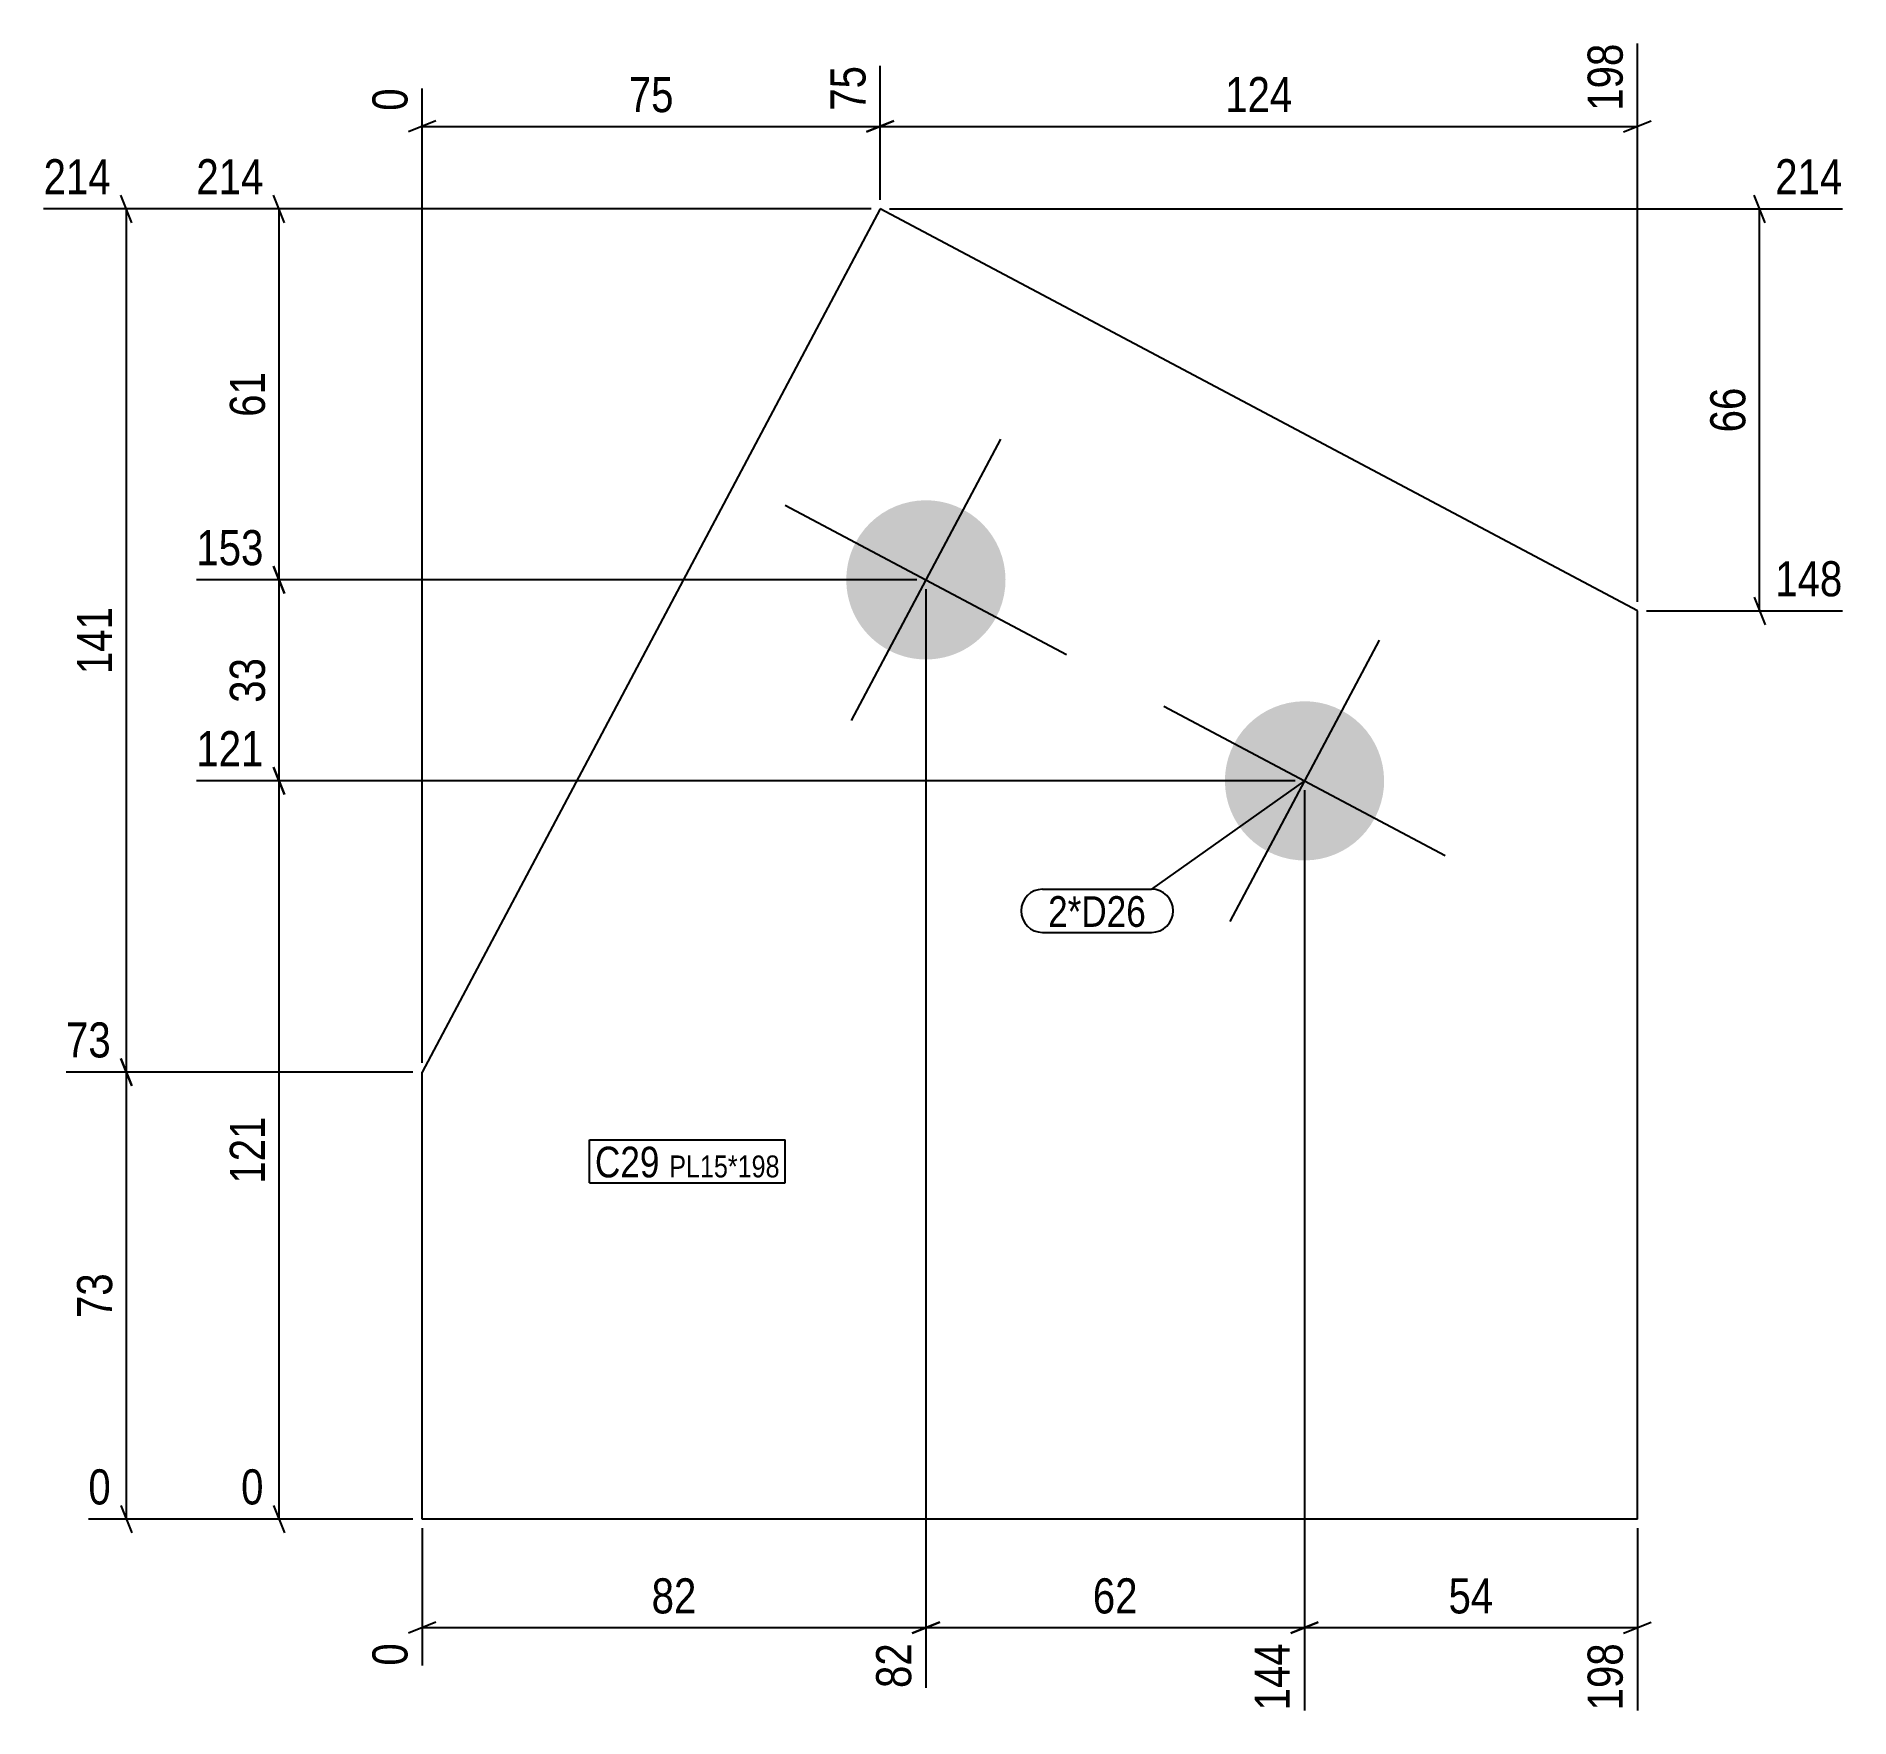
# Model space of a CAD drawing. Header units: millimetres. Extents: x 3 to 299, y 3 to 278.
import ezdxf

# ---------------------------------------------------------------- set-up
doc = ezdxf.new("R2010")
doc.units = ezdxf.units.MM
for name, color, linetype in [('MÅLSÆTNING', 7, 'Continuous'), ('STÅL', 7, 'Continuous'), ('TEKST', 7, 'Continuous')]:
    doc.layers.add(name, color=color, linetype=linetype)
doc.styles.add('Arial Narrow', font='ARIALN.TTF', dxfattribs={"height": 0.2})

msp = doc.modelspace()

# ---------------------------------------------------------------- hatches: boundary and pattern name
at = {"layer": 'STÅL', "linetype": 'Continuous'}
for points in [[(160.06, 183.04, -1), (137.1, 195.24, -1)], [(221.89, 150.22, -1), (198.93, 162.41, -1)]]:
    msp.add_hatch(color=3, dxfattribs=at).paths.add_polyline_path(points)

# ---------------------------------------------------------------- linework, layer by layer
at = {"layer": 'MÅLSÆTNING', "color": 7, "linetype": 'Continuous'}
for p, q in [((264.77, 185.56), (264.77, 276.72)), ((141.12, 251.22), (141.12, 273.07)), ((141.12, 251.22), (141.12, 273.07)), ((66.32, 110.24), (66.32, 269.41)), ((68.57, 264.11), (64.07, 262.31)), ((143.37, 264.11), (138.87, 262.31)), ((138.87, 262.31), (143.37, 264.11)), ((262.52, 262.31), (267.02, 264.11)), ((66.32, 263.21), (141.12, 263.21)), ((141.12, 263.21), (264.77, 263.21)), ((18.92, 247.47), (17.12, 251.97)), ((43.86, 247.47), (42.06, 251.97)), ((285.63, 247.47), (283.83, 251.97)), ((18.02, 108.74), (18.02, 249.72)), ((139.62, 249.72), (29.44, 249.72)), ((42.96, 189.14), (42.96, 249.72)), ((142.62, 249.72), (298.25, 249.72)), ((284.73, 184.06), (284.73, 249.72)), ((42.06, 191.39), (43.86, 186.89)), ((43.86, 186.89), (42.06, 191.39)), ((147.08, 189.14), (29.44, 189.14)), ((147.08, 189.14), (29.44, 189.14)), ((42.96, 156.31), (42.96, 189.14)), ((148.58, 187.64), (148.58, 8.16)), ((148.58, 187.64), (148.58, 8.16)), ((266.27, 184.06), (298.25, 184.06)), ((283.83, 186.31), (285.63, 181.81)), ((42.06, 158.56), (43.86, 154.06)), ((43.86, 154.06), (42.06, 158.56)), ((208.91, 156.31), (29.44, 156.31)), ((208.91, 156.31), (29.44, 156.31)), ((42.96, 35.74), (42.96, 156.31)), ((210.41, 154.81), (210.41, 4.5)), ((17.12, 110.99), (18.92, 106.49)), ((18.92, 106.49), (17.12, 110.99)), ((64.82, 108.74), (8.16, 108.74)), ((64.82, 108.74), (8.16, 108.74)), ((18.02, 35.74), (18.02, 108.74)), ((17.12, 37.99), (18.92, 33.49)), ((64.82, 35.74), (36.75, 35.74)), ((42.06, 37.99), (43.86, 33.49)), ((66.32, 34.24), (66.32, 11.81)), ((264.77, 34.24), (264.77, 4.5)), ((68.57, 18.92), (64.07, 17.12)), ((66.32, 18.02), (148.58, 18.02)), ((150.83, 18.92), (146.33, 17.12)), ((146.33, 17.12), (150.83, 18.92)), ((148.58, 18.02), (210.41, 18.02)), ((208.16, 17.12), (212.66, 18.92)), ((262.52, 17.12), (267.02, 18.92))]:
    msp.add_line(p, q, dxfattribs=at)
at = {"layer": 'STÅL', "color": 2, "linetype": 'Continuous'}
for p, q in [((141.12, 249.72), (66.32, 108.74)), ((264.77, 184.06), (141.12, 249.72)), ((264.77, 35.74), (264.77, 184.06)), ((66.32, 35.74), (66.32, 108.74)), ((264.77, 35.74), (66.32, 35.74))]:
    msp.add_line(p, q, dxfattribs=at)
at = {"layer": 'STÅL', "color": 3, "linetype": 'Continuous'}
for p, q in [((160.78, 212.1), (136.39, 166.18)), ((125.62, 201.34), (171.55, 176.95)), ((222.6, 179.28), (198.21, 133.35)), ((187.44, 168.51), (233.37, 144.12))]:
    msp.add_line(p, q, dxfattribs=at)

# ---------------------------------------------------------------- wipeouts: each hides what was drawn before it
at = {"color": 0}
for points in [[(184.52, 132.47), (184.52, 137.72), (168.54, 137.72), (168.54, 132.47)], [(105.1, 91.55), (105.1, 96.8), (94.54, 96.8), (94.54, 91.55)], [(124.72, 91.55), (124.72, 95.3), (106.67, 95.3), (106.67, 91.55)]]:
    msp.add_wipeout(points, dxfattribs=at).dxf.layer = 'TEKST'

# ---------------------------------------------------------------- next in the draw order: wipeouts: each hides what was drawn before it
at = {"color": 0, "linetype": 'Continuous'}
for points in [[(263.57, 277.92), (255.17, 277.92), (255.17, 264.56), (263.57, 264.56)], [(139.92, 274.27), (131.52, 274.27), (131.52, 264.56), (139.92, 264.56)], [(65.12, 270.61), (56.72, 270.61), (56.72, 264.56), (65.12, 264.56)], [(41.61, 250.92), (41.61, 259.32), (28.24, 259.32), (28.24, 250.92)], [(299.45, 250.92), (299.45, 259.32), (286.08, 259.32), (286.08, 250.92)], [(41.61, 190.34), (41.61, 198.74), (28.24, 198.74), (28.24, 190.34)], [(299.45, 185.26), (299.45, 193.66), (286.08, 193.66), (286.08, 185.26)], [(41.61, 157.51), (41.61, 165.91), (28.24, 165.91), (28.24, 157.51)], [(16.67, 109.94), (16.67, 118.34), (6.96, 118.34), (6.96, 109.94)], [(41.61, 36.94), (41.61, 45.34), (35.55, 45.34), (35.55, 36.94)], [(65.12, 16.67), (56.72, 16.67), (56.72, 10.61), (65.12, 10.61)], [(147.38, 16.67), (138.98, 16.67), (138.98, 6.96), (147.38, 6.96)], [(209.21, 16.67), (200.81, 16.67), (200.81, 3.3), (209.21, 3.3)]]:
    msp.add_wipeout(points, dxfattribs=at).dxf.layer = 'MÅLSÆTNING'
at = {"color": 0}
for points, layer in [([(108.58, 264.33), (108.58, 272.73), (98.86, 272.73), (98.86, 264.33)], 'MÅLSÆTNING'), ([(209.63, 264.33), (209.63, 272.73), (196.26, 272.73), (196.26, 264.33)], 'MÅLSÆTNING'), ([(41.84, 224.29), (33.44, 224.29), (33.44, 214.57), (41.84, 214.57)], 'MÅLSÆTNING'), ([(283.6, 221.74), (275.2, 221.74), (275.2, 212.03), (283.6, 212.03)], 'MÅLSÆTNING'), ([(16.89, 185.91), (8.49, 185.91), (8.49, 172.54), (16.89, 172.54)], 'MÅLSÆTNING'), ([(41.84, 177.58), (33.44, 177.58), (33.44, 167.87), (41.84, 167.87)], 'MÅLSÆTNING'), ([(41.84, 102.71), (33.44, 102.71), (33.44, 89.34), (41.84, 89.34)], 'MÅLSÆTNING'), ([(16.89, 77.09), (8.49, 77.09), (8.49, 67.38), (16.89, 67.38)], 'MÅLSÆTNING'), ([(112.31, 19.14), (112.31, 27.54), (102.59, 27.54), (102.59, 19.14)], 'MÅLSÆTNING'), ([(184.35, 19.14), (184.35, 27.54), (174.64, 27.54), (174.64, 19.14)], 'MÅLSÆTNING'), ([(184.52, 132.47), (184.52, 137.72), (168.54, 137.72), (168.54, 132.47)], 'TEKST'), ([(105.1, 91.55), (105.1, 96.8), (94.54, 96.8), (94.54, 91.55)], 'TEKST'), ([(124.72, 91.55), (124.72, 95.3), (106.67, 95.3), (106.67, 91.55)], 'TEKST')]:
    msp.add_wipeout(points, dxfattribs=at).dxf.layer = layer

# ---------------------------------------------------------------- next in the draw order: linework, layer by layer
at = {"layer": 'MÅLSÆTNING', "color": 7, "linetype": 'Continuous'}
for p, q in [((139.62, 249.72), (4.5, 249.72)), ((210.41, 154.81), (210.41, 4.5)), ((64.82, 35.74), (11.81, 35.74)), ((212.66, 18.92), (208.16, 17.12)), ((210.41, 18.02), (264.77, 18.02))]:
    msp.add_line(p, q, dxfattribs=at)
at = {"layer": 'TEKST', "color": 7, "linetype": 'Continuous'}
for p, q in [((210.41, 156.31), (185.42, 138.62)), ((167.64, 138.62), (185.42, 138.62)), ((167.64, 131.57), (185.42, 131.57)), ((93.64, 97.7), (125.62, 97.7)), ((93.64, 90.65), (93.64, 97.7)), ((125.62, 90.65), (125.62, 97.7)), ((93.64, 90.65), (125.62, 90.65))]:
    msp.add_line(p, q, dxfattribs=at)
for centre, radius, start, end in [((167.64, 135.09), 3.52, 90, 270), ((185.42, 135.09), 3.53, 270, 90)]:
    msp.add_arc(centre, radius, start, end, dxfattribs=at)

# ---------------------------------------------------------------- next in the draw order: texts
at = {"layer": 'MÅLSÆTNING', "color": 3, "linetype": 'Continuous', "style": 'Arial Narrow'}
for s, height, p in [('198', 5.727, (262.37, 265.76)), ('75', 5.727, (138.72, 265.76)), ('0', 5.73, (63.92, 265.76)), ('0', 5.73, (63.92, 11.81)), ('82', 5.727, (146.18, 8.16)), ('144', 5.727, (208.01, 4.5))]:
    msp.add_text(s, height=height, rotation=90.0002, dxfattribs=at).set_placement(p)
at = {"layer": 'MÅLSÆTNING', "color": 3, "style": 'Arial Narrow'}
for s, p in [('75', (100.06, 265.53)), ('124', (197.46, 265.53)), ('82', (103.79, 20.34)), ('62', (175.84, 20.34))]:
    msp.add_text(s, height=5.727, dxfattribs=at).set_placement(p)
at = {"layer": 'MÅLSÆTNING', "color": 3, "linetype": 'Continuous', "style": 'Arial Narrow'}
for s, height, p in [('214', 5.727, (29.44, 252.12)), ('214', 5.727, (287.28, 252.12)), ('153', 5.727, (29.44, 191.54)), ('148', 5.727, (287.28, 186.46)), ('121', 5.727, (29.44, 158.71)), ('73', 5.727, (8.16, 111.14)), ('0', 5.73, (36.75, 38.14))]:
    msp.add_text(s, height=height, dxfattribs=at).set_placement(p)
at = {"layer": 'MÅLSÆTNING', "color": 3, "style": 'Arial Narrow'}
for s, p in [('61', (40.64, 215.77)), ('66', (282.4, 213.23)), ('141', (15.69, 173.74)), ('33', (40.64, 169.07)), ('121', (40.64, 90.54)), ('73', (15.69, 68.58))]:
    msp.add_text(s, height=5.727, rotation=90.0002, dxfattribs=at).set_placement(p)
at = {"layer": 'TEKST', "color": 3, "style": 'Arial Narrow'}
for s, height, p in [('2*D26', 5.011, (168.54, 132.47)), ('C29', 5.011, (94.54, 91.55)), ('PL15*198', 3.579, (106.67, 91.55))]:
    msp.add_text(s, height=height, dxfattribs=at).set_placement(p)

# ---------------------------------------------------------------- next in the draw order: wipeouts: each hides what was drawn before it
at = {"color": 0, "linetype": 'Continuous'}
for points in [[(16.67, 250.92), (16.67, 259.32), (3.3, 259.32), (3.3, 250.92)], [(16.67, 36.94), (16.67, 45.34), (10.61, 45.34), (10.61, 36.94)], [(263.57, 16.67), (255.17, 16.67), (255.17, 3.3), (263.57, 3.3)]]:
    msp.add_wipeout(points, dxfattribs=at).dxf.layer = 'MÅLSÆTNING'
at = {"color": 0}
msp.add_wipeout([(242.44, 19.14), (242.44, 27.54), (232.73, 27.54), (232.73, 19.14)], dxfattribs=at).dxf.layer = 'MÅLSÆTNING'

# ---------------------------------------------------------------- next in the draw order: texts
at = {"layer": 'MÅLSÆTNING', "color": 3, "linetype": 'Continuous', "style": 'Arial Narrow'}
for s, height, p in [('214', 5.727, (4.5, 252.12)), ('0', 5.73, (11.81, 38.14))]:
    msp.add_text(s, height=height, dxfattribs=at).set_placement(p)
at = {"layer": 'MÅLSÆTNING', "color": 3, "style": 'Arial Narrow'}
msp.add_text('54', height=5.727, dxfattribs=at).set_placement((233.93, 20.34))
at = {"layer": 'MÅLSÆTNING', "color": 3, "linetype": 'Continuous', "style": 'Arial Narrow'}
msp.add_text('198', height=5.727, rotation=90.0002, dxfattribs=at).set_placement((262.37, 4.5))

doc.saveas('drawing.dxf')
